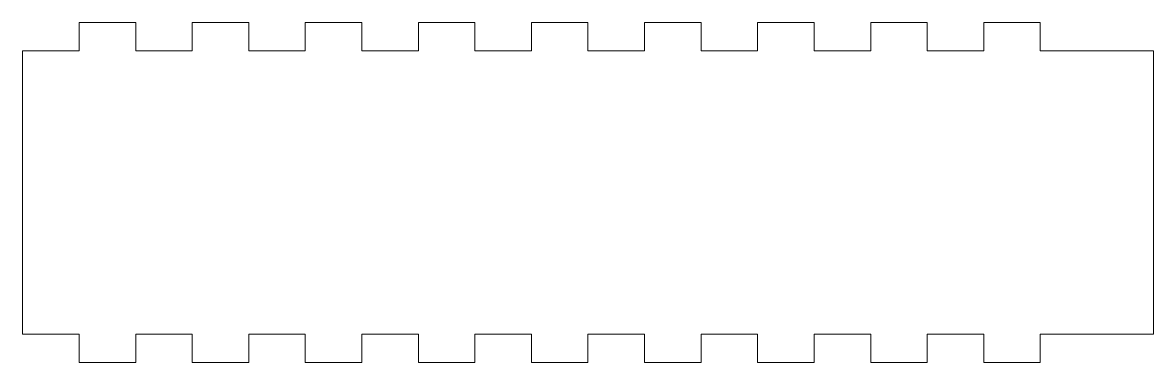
# Model space of a CAD drawing. Header units: millimetres. Extents: x -200 to 0, y -5 to 55.
import ezdxf

# ---------------------------------------------------------------- set-up
doc = ezdxf.new("R2010")
doc.units = ezdxf.units.MM

msp = doc.modelspace()

# ---------------------------------------------------------------- linework, layer by layer
at = {"color": 7, "linetype": 'Continuous', "lineweight": 15}
for p, q in [((-190, 55), (-180, 55)), ((-190, 50), (-190, 55)), ((-180, 55), (-180, 50)), ((-170, 55), (-160, 55)), ((-170, 50), (-170, 55)), ((-160, 55), (-160, 50)), ((-150, 55), (-140, 55)), ((-150, 50), (-150, 55)), ((-140, 55), (-140, 50)), ((-130, 55), (-120, 55)), ((-130, 50), (-130, 55)), ((-120, 55), (-120, 50)), ((-110, 55), (-100, 55)), ((-110, 50), (-110, 55)), ((-100, 55), (-100, 50)), ((-90, 55), (-80, 55)), ((-90, 50), (-90, 55)), ((-80, 55), (-80, 50)), ((-70, 55), (-60, 55)), ((-70, 50), (-70, 55)), ((-60, 55), (-60, 50)), ((-50, 55), (-40, 55)), ((-50, 50), (-50, 55)), ((-40, 55), (-40, 50)), ((-30, 55), (-20, 55)), ((-30, 50), (-30, 55)), ((-20, 55), (-20, 50)), ((-200, 50), (-190, 50)), ((-200, 0), (-200, 50)), ((-180, 50), (-170, 50)), ((-160, 50), (-150, 50)), ((-140, 50), (-130, 50)), ((-120, 50), (-110, 50)), ((-100, 50), (-90, 50)), ((-80, 50), (-70, 50)), ((-60, 50), (-50, 50)), ((-40, 50), (-30, 50)), ((-20, 50), (0, 50)), ((0, 50), (0, 0)), ((-190, 0), (-200, 0)), ((-190, -5), (-190, 0)), ((-180, 0), (-180, -5)), ((-170, 0), (-180, 0)), ((-170, -5), (-170, 0)), ((-160, 0), (-160, -5)), ((-150, 0), (-160, 0)), ((-150, -5), (-150, 0)), ((-140, 0), (-140, -5)), ((-130, 0), (-140, 0)), ((-130, -5), (-130, 0)), ((-120, 0), (-120, -5)), ((-110, 0), (-120, 0)), ((-110, -5), (-110, 0)), ((-100, 0), (-100, -5)), ((-90, 0), (-100, 0)), ((-90, -5), (-90, 0)), ((-80, 0), (-80, -5)), ((-70, 0), (-80, 0)), ((-70, -5), (-70, 0)), ((-60, 0), (-60, -5)), ((-50, 0), (-60, 0)), ((-50, -5), (-50, 0)), ((-40, 0), (-40, -5)), ((-30, 0), (-40, 0)), ((-30, -5), (-30, 0)), ((-20, 0), (-20, -5)), ((0, 0), (-20, 0)), ((-180, -5), (-190, -5)), ((-160, -5), (-170, -5)), ((-140, -5), (-150, -5)), ((-120, -5), (-130, -5)), ((-100, -5), (-110, -5)), ((-80, -5), (-90, -5)), ((-60, -5), (-70, -5)), ((-40, -5), (-50, -5)), ((-20, -5), (-30, -5))]:
    msp.add_line(p, q, dxfattribs=at)

doc.saveas('drawing.dxf')
